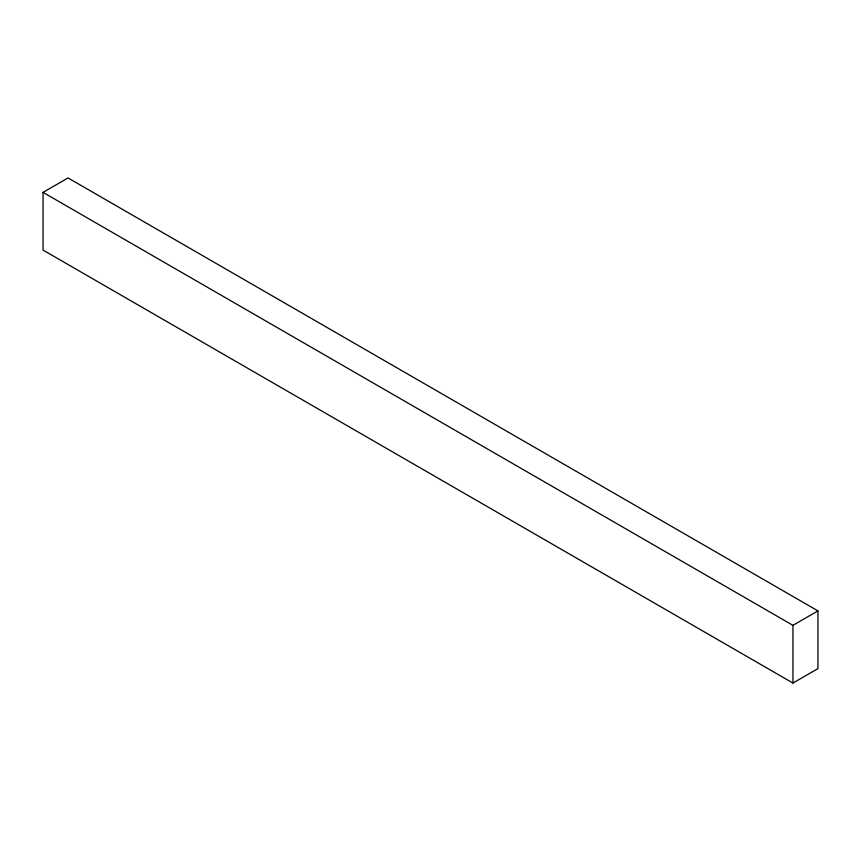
<?xml version="1.0" encoding="UTF-8"?>
<svg xmlns="http://www.w3.org/2000/svg" width="861" height="861" viewBox="0 0 861 861"><rect width="100%" height="100%" fill="white"/><g stroke="black" fill="none" stroke-linecap="round" stroke-linejoin="round"><path stroke-width="1.29" d="M43.05 192.38L68.051 177.947L817.95 610.901L817.95 668.62L792.949 683.053L43.05 250.099L43.05 192.38L792.949 625.334L817.95 610.901M792.949 625.334L792.949 683.053"/></g></svg>
